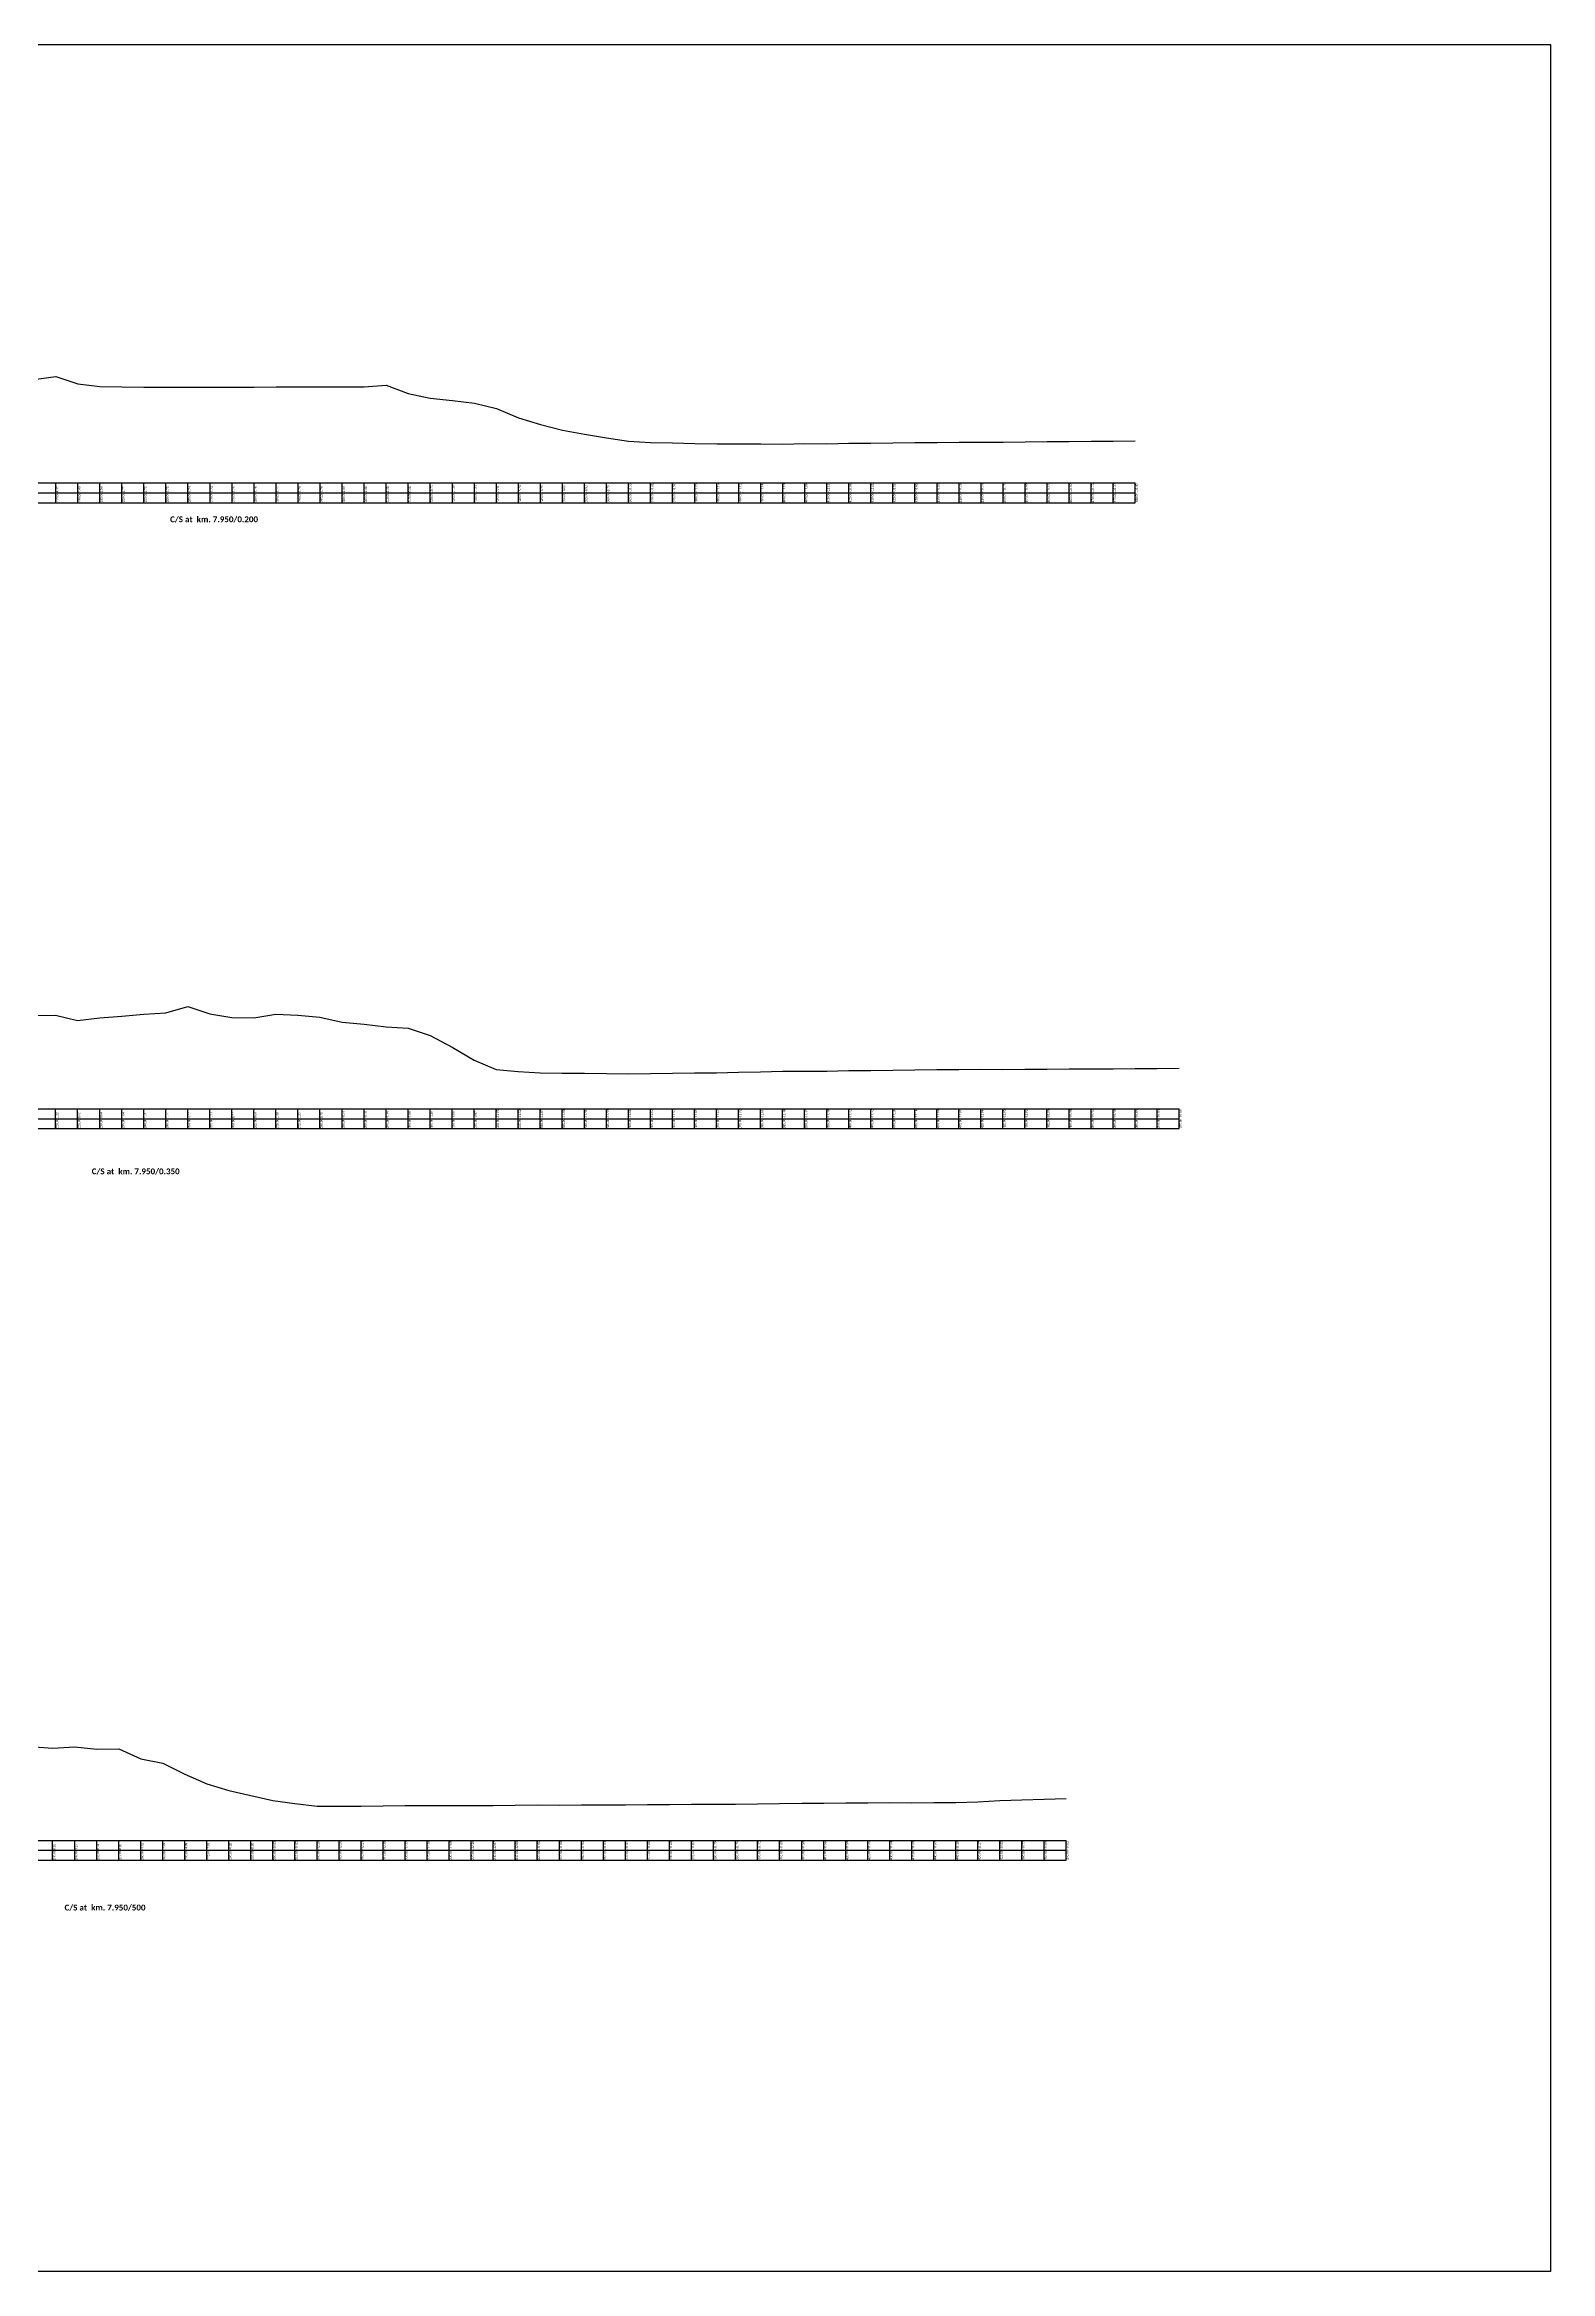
# Model space of a CAD drawing. Header units: metres. Extents: x -148477 to 168932, y -55673 to -2736.
# Drawn here: x 36950 to 37291, y -44198 to -43692 of the extents above; entities that cross this region are included whole.
import ezdxf

# ---------------------------------------------------------------- set-up
doc = ezdxf.new("R2010")
doc.units = ezdxf.units.M
doc.styles.add('liza', font='times.ttf', dxfattribs={"height": 2})
doc.styles.get("Standard").update_dxf_attribs({"font": 'times.ttf'})

msp = doc.modelspace()

# ---------------------------------------------------------------- linework, layer by layer
at = {"color": 6, "linetype": 'Continuous', "lineweight": -3, "ltscale": 0.5}
for p, q in [((36712.0696, -43791.9312), (37197.0696, -43791.9312)), ((36712.0696, -43794.1812), (37197.0696, -43794.1812)), ((36952.0696, -43796.4312), (36952.0696, -43791.9312)), ((36957.0696, -43796.4312), (36957.0696, -43791.9312)), ((36962.0696, -43796.4312), (36962.0696, -43791.9312)), ((36967.0696, -43796.4312), (36967.0696, -43791.9312)), ((36972.0696, -43796.4312), (36972.0696, -43791.9312)), ((36977.0696, -43796.4312), (36977.0696, -43791.9312)), ((36982.0696, -43796.4312), (36982.0696, -43791.9312)), ((36987.0696, -43796.4312), (36987.0696, -43791.9312)), ((36992.0696, -43796.4312), (36992.0696, -43791.9312)), ((36997.0696, -43796.4312), (36997.0696, -43791.9312)), ((37002.0696, -43796.4312), (37002.0696, -43791.9312)), ((37007.0696, -43796.4312), (37007.0696, -43791.9312)), ((37012.0696, -43796.4312), (37012.0696, -43791.9312)), ((37017.0696, -43796.4312), (37017.0696, -43791.9312)), ((37022.0696, -43796.4312), (37022.0696, -43791.9312)), ((37027.0696, -43796.4312), (37027.0696, -43791.9312)), ((37032.0696, -43796.4312), (37032.0696, -43791.9312)), ((37037.0696, -43796.4312), (37037.0696, -43791.9312)), ((37042.0696, -43796.4312), (37042.0696, -43791.9312)), ((37047.0696, -43796.4312), (37047.0696, -43791.9312)), ((37052.0696, -43796.4312), (37052.0696, -43791.9312)), ((37057.0696, -43796.4312), (37057.0696, -43791.9312)), ((37062.0696, -43796.4312), (37062.0696, -43791.9312)), ((37067.0696, -43796.4312), (37067.0696, -43791.9312)), ((37072.0696, -43796.4312), (37072.0696, -43791.9312)), ((37077.0696, -43796.4312), (37077.0696, -43791.9312)), ((37082.0696, -43796.4312), (37082.0696, -43791.9312)), ((37087.0696, -43796.4312), (37087.0696, -43791.9312)), ((37092.0696, -43796.4312), (37092.0696, -43791.9312)), ((37097.0696, -43796.4312), (37097.0696, -43791.9312)), ((37102.0696, -43796.4312), (37102.0696, -43791.9312)), ((37107.0696, -43796.4312), (37107.0696, -43791.9312)), ((37112.0696, -43796.4312), (37112.0696, -43791.9312)), ((37117.0696, -43796.4312), (37117.0696, -43791.9312)), ((37122.0696, -43796.4312), (37122.0696, -43791.9312)), ((37127.0696, -43796.4312), (37127.0696, -43791.9312)), ((37132.0696, -43796.4312), (37132.0696, -43791.9312)), ((37137.0696, -43796.4312), (37137.0696, -43791.9312)), ((37142.0696, -43796.4312), (37142.0696, -43791.9312)), ((37147.0696, -43796.4312), (37147.0696, -43791.9312)), ((37152.0696, -43796.4312), (37152.0696, -43791.9312)), ((37157.0696, -43796.4312), (37157.0696, -43791.9312)), ((37162.0696, -43796.4312), (37162.0696, -43791.9312)), ((37167.0696, -43796.4312), (37167.0696, -43791.9312)), ((37172.0696, -43796.4312), (37172.0696, -43791.9312)), ((37177.0696, -43796.4312), (37177.0696, -43791.9312)), ((37182.0696, -43796.4312), (37182.0696, -43791.9312)), ((37187.0696, -43796.4312), (37187.0696, -43791.9312)), ((37192.0696, -43796.4312), (37192.0696, -43791.9312)), ((37197.0696, -43796.4312), (37197.0696, -43791.9312)), ((36712.0696, -43796.4312), (37197.0696, -43796.4312)), ((36727.0245, -43934.052), (37207.0245, -43934.052)), ((36727.0245, -43936.302), (37207.0245, -43936.302)), ((36952.0245, -43938.552), (36952.0245, -43934.052)), ((36957.0245, -43938.552), (36957.0245, -43934.052)), ((36962.0245, -43938.552), (36962.0245, -43934.052)), ((36967.0245, -43938.552), (36967.0245, -43934.052)), ((36972.0245, -43938.552), (36972.0245, -43934.052)), ((36977.0245, -43938.552), (36977.0245, -43934.052)), ((36982.0245, -43938.552), (36982.0245, -43934.052)), ((36987.0245, -43938.552), (36987.0245, -43934.052)), ((36992.0245, -43938.552), (36992.0245, -43934.052)), ((36997.0245, -43938.552), (36997.0245, -43934.052)), ((37002.0245, -43938.552), (37002.0245, -43934.052)), ((37007.0245, -43938.552), (37007.0245, -43934.052)), ((37012.0245, -43938.552), (37012.0245, -43934.052)), ((37017.0245, -43938.552), (37017.0245, -43934.052)), ((37022.0245, -43938.552), (37022.0245, -43934.052)), ((37027.0245, -43938.552), (37027.0245, -43934.052)), ((37032.0245, -43938.552), (37032.0245, -43934.052)), ((37037.0245, -43938.552), (37037.0245, -43934.052)), ((37042.0245, -43938.552), (37042.0245, -43934.052)), ((37047.0245, -43938.552), (37047.0245, -43934.052)), ((37052.0245, -43938.552), (37052.0245, -43934.052)), ((37057.0245, -43938.552), (37057.0245, -43934.052)), ((37062.0245, -43938.552), (37062.0245, -43934.052)), ((37067.0245, -43938.552), (37067.0245, -43934.052)), ((37072.0245, -43938.552), (37072.0245, -43934.052)), ((37077.0245, -43938.552), (37077.0245, -43934.052)), ((37082.0245, -43938.552), (37082.0245, -43934.052)), ((37087.0245, -43938.552), (37087.0245, -43934.052)), ((37092.0245, -43938.552), (37092.0245, -43934.052)), ((37097.0245, -43938.552), (37097.0245, -43934.052)), ((37102.0245, -43938.552), (37102.0245, -43934.052)), ((37107.0245, -43938.552), (37107.0245, -43934.052)), ((37112.0245, -43938.552), (37112.0245, -43934.052)), ((37117.0245, -43938.552), (37117.0245, -43934.052)), ((37122.0245, -43938.552), (37122.0245, -43934.052)), ((37127.0245, -43938.552), (37127.0245, -43934.052)), ((37132.0245, -43938.552), (37132.0245, -43934.052)), ((37137.0245, -43938.552), (37137.0245, -43934.052)), ((37142.0245, -43938.552), (37142.0245, -43934.052)), ((37147.0245, -43938.552), (37147.0245, -43934.052)), ((37152.0245, -43938.552), (37152.0245, -43934.052)), ((37157.0245, -43938.552), (37157.0245, -43934.052)), ((37162.0245, -43938.552), (37162.0245, -43934.052)), ((37167.0245, -43938.552), (37167.0245, -43934.052)), ((37172.0245, -43938.552), (37172.0245, -43934.052)), ((37177.0245, -43938.552), (37177.0245, -43934.052)), ((37182.0245, -43938.552), (37182.0245, -43934.052)), ((37187.0245, -43938.552), (37187.0245, -43934.052)), ((37192.0245, -43938.552), (37192.0245, -43934.052)), ((37197.0245, -43938.552), (37197.0245, -43934.052)), ((37202.0245, -43938.552), (37202.0245, -43934.052)), ((37207.0245, -43938.552), (37207.0245, -43934.052)), ((36727.0245, -43938.552), (37207.0245, -43938.552)), ((36706.3504, -44100.17), (37181.3504, -44100.17)), ((36706.3504, -44102.42), (37181.3504, -44102.42)), ((36951.3504, -44104.67), (36951.3504, -44100.17)), ((36956.3504, -44104.67), (36956.3504, -44100.17)), ((36961.3504, -44104.67), (36961.3504, -44100.17)), ((36966.3504, -44104.67), (36966.3504, -44100.17)), ((36971.3504, -44104.67), (36971.3504, -44100.17)), ((36976.3504, -44104.67), (36976.3504, -44100.17)), ((36981.3504, -44104.67), (36981.3504, -44100.17)), ((36986.3504, -44104.67), (36986.3504, -44100.17)), ((36991.3504, -44104.67), (36991.3504, -44100.17)), ((36996.3504, -44104.67), (36996.3504, -44100.17)), ((37001.3504, -44104.67), (37001.3504, -44100.17)), ((37006.3504, -44104.67), (37006.3504, -44100.17)), ((37011.3504, -44104.67), (37011.3504, -44100.17)), ((37016.3504, -44104.67), (37016.3504, -44100.17)), ((37021.3504, -44104.67), (37021.3504, -44100.17)), ((37026.3504, -44104.67), (37026.3504, -44100.17)), ((37031.3504, -44104.67), (37031.3504, -44100.17)), ((37036.3504, -44104.67), (37036.3504, -44100.17)), ((37041.3504, -44104.67), (37041.3504, -44100.17)), ((37046.3504, -44104.67), (37046.3504, -44100.17)), ((37051.3504, -44104.67), (37051.3504, -44100.17)), ((37056.3504, -44104.67), (37056.3504, -44100.17)), ((37061.3504, -44104.67), (37061.3504, -44100.17)), ((37066.3504, -44104.67), (37066.3504, -44100.17)), ((37071.3504, -44104.67), (37071.3504, -44100.17)), ((37076.3504, -44104.67), (37076.3504, -44100.17)), ((37081.3504, -44104.67), (37081.3504, -44100.17)), ((37086.3504, -44104.67), (37086.3504, -44100.17)), ((37091.3504, -44104.67), (37091.3504, -44100.17)), ((37096.3504, -44104.67), (37096.3504, -44100.17)), ((37101.3504, -44104.67), (37101.3504, -44100.17)), ((37106.3504, -44104.67), (37106.3504, -44100.17)), ((37111.3504, -44104.67), (37111.3504, -44100.17)), ((37116.3504, -44104.67), (37116.3504, -44100.17)), ((37121.3504, -44104.67), (37121.3504, -44100.17)), ((37126.3504, -44104.67), (37126.3504, -44100.17)), ((37131.3504, -44104.67), (37131.3504, -44100.17)), ((37136.3504, -44104.67), (37136.3504, -44100.17)), ((37141.3504, -44104.67), (37141.3504, -44100.17)), ((37146.3504, -44104.67), (37146.3504, -44100.17)), ((37151.3504, -44104.67), (37151.3504, -44100.17)), ((37156.3504, -44104.67), (37156.3504, -44100.17)), ((37161.3504, -44104.67), (37161.3504, -44100.17)), ((37166.3504, -44104.67), (37166.3504, -44100.17)), ((37171.3504, -44104.67), (37171.3504, -44100.17)), ((37176.3504, -44104.67), (37176.3504, -44100.17)), ((37181.3504, -44104.67), (37181.3504, -44100.17)), ((36706.3504, -44104.67), (37181.3504, -44104.67))]:
    msp.add_line(p, q, dxfattribs=at)
msp.add_lwpolyline([(36608.0005, -43692.4034), (37291.2923, -43692.4034), (37291.2923, -44198.0599), (36608.0005, -44198.0599)], close=True, dxfattribs=at)
for points in [[(36947.0696, -43768.4912), (36952.0696, -43767.7612), (36957.0696, -43769.4512), (36962.0696, -43770.0312), (36967.0696, -43770.1612), (36972.0696, -43770.2012), (36977.0696, -43770.2012), (36982.0696, -43770.1912), (36987.0696, -43770.1912), (36992.0696, -43770.1812), (36997.0696, -43770.1712), (37002.0696, -43770.1612), (37007.0696, -43770.1512), (37012.0696, -43770.1412), (37017.0696, -43770.1312), (37022.0696, -43770.1312), (37027.0696, -43769.7312), (37032.0696, -43771.6712), (37037.0696, -43772.6812), (37042.0696, -43773.2312), (37047.0696, -43773.8212), (37052.0696, -43775.0412), (37057.0696, -43777.1712), (37062.0696, -43778.6912), (37067.0696, -43779.9312), (37072.0696, -43780.8512), (37077.0696, -43781.7212), (37082.0696, -43782.4812), (37087.0696, -43782.7512), (37092.0696, -43782.8712), (37097.0696, -43782.9612), (37102.0696, -43783.0812), (37107.0696, -43783.0512), (37112.0696, -43783.0712), (37117.0696, -43783.1212), (37122.0696, -43783.0212), (37127.0696, -43783.0412), (37132.0696, -43782.9112), (37137.0696, -43782.9512), (37142.0696, -43782.8412), (37147.0696, -43782.7912), (37152.0696, -43782.7812), (37157.0696, -43782.7112), (37162.0696, -43782.6812), (37167.0696, -43782.6612), (37172.0696, -43782.6212), (37177.0696, -43782.5612), (37182.0696, -43782.5312), (37187.0696, -43782.4812), (37192.0696, -43782.4312), (37197.0696, -43782.4212)], [(36947.0245, -43912.862), (36952.0245, -43912.822), (36957.0245, -43914.022), (36962.0245, -43913.412), (36967.0245, -43913.012), (36972.0245, -43912.542), (36977.0245, -43912.282), (36982.0245, -43910.832), (36987.0245, -43912.522), (36992.0245, -43913.332), (36997.0245, -43913.372), (37002.0245, -43912.572), (37007.0245, -43912.802), (37012.0245, -43913.272), (37017.0245, -43914.392), (37022.0245, -43914.832), (37027.0245, -43915.442), (37032.0245, -43915.732), (37037.0245, -43917.452), (37042.0245, -43920.052), (37047.0245, -43923.022), (37052.0245, -43925.102), (37057.0245, -43925.572), (37062.0245, -43925.922), (37067.0245, -43925.952), (37072.0245, -43925.992), (37077.0245, -43926.042), (37082.0245, -43926.092), (37087.0245, -43926.072), (37092.0245, -43925.972), (37097.0245, -43925.922), (37102.0245, -43925.872), (37107.0245, -43925.772), (37112.0245, -43925.692), (37117.0245, -43925.532), (37122.0245, -43925.522), (37127.0245, -43925.532), (37132.0245, -43925.372), (37137.0245, -43925.372), (37142.0245, -43925.292), (37147.0245, -43925.192), (37152.0245, -43925.142), (37157.0245, -43925.122), (37162.0245, -43925.092), (37167.0245, -43925.102), (37172.0245, -43925.072), (37177.0245, -43925.042), (37182.0245, -43925.012), (37187.0245, -43924.972), (37192.0245, -43924.952), (37197.0245, -43924.902), (37202.0245, -43924.882), (37207.0245, -43924.852)], [(36946.3504, -44078.88), (36951.3504, -44079.25), (36956.3504, -44078.94), (36961.3504, -44079.43), (36966.3504, -44079.37), (36971.3504, -44081.69), (36976.3504, -44082.66), (36981.3504, -44085.16), (36986.3504, -44087.35), (36991.3504, -44088.82), (36996.3504, -44090.02), (37001.3504, -44091.1), (37006.3504, -44091.79), (37011.3504, -44092.37), (37016.3504, -44092.42), (37021.3504, -44092.38), (37026.3504, -44092.35), (37031.3504, -44092.29), (37036.3504, -44092.27), (37041.3504, -44092.26), (37046.3504, -44092.27), (37051.3504, -44092.24), (37056.3504, -44092.17), (37061.3504, -44092.13), (37066.3504, -44092.15), (37071.3504, -44092.09), (37076.3504, -44092.1), (37081.3504, -44092.14), (37086.3504, -44092.05), (37091.3504, -44092.05), (37096.3504, -44091.99), (37101.3504, -44091.96), (37106.3504, -44091.93), (37111.3504, -44091.89), (37116.3504, -44091.8), (37121.3504, -44091.75), (37126.3504, -44091.73), (37131.3504, -44091.67), (37136.3504, -44091.62), (37141.3504, -44091.61), (37146.3504, -44091.65), (37151.3504, -44091.59), (37156.3504, -44091.55), (37161.3504, -44091.44), (37166.3504, -44091.12), (37171.3504, -44090.94), (37176.3504, -44090.82), (37181.3504, -44090.69)]]:
    msp.add_lwpolyline(points, dxfattribs=at)

# ---------------------------------------------------------------- texts
at = {"color": 6, "linetype": 'Continuous', "lineweight": -3, "ltscale": 0.5, "char_height": 0.5, "width": 2.15, "attachment_point": 1, "rotation": 90, "style": 'liza'}
for s, insert in [('235.00', (36952.1696, -43796.3312)), ('4.17', (36952.1696, -43794.0812)), ('2.48', (36957.1696, -43794.0812)), ('240.00', (36957.1696, -43796.3312)), ('1.90', (36962.1696, -43794.0812)), ('245.00', (36962.1696, -43796.3312)), ('250.00', (36967.1696, -43796.3312)), ('1.77', (36967.1696, -43794.0812)), ('255.00', (36972.1696, -43796.3312)), ('1.73', (36972.1696, -43794.0812)), ('260.00', (36977.1696, -43796.3312)), ('1.73', (36977.1696, -43794.0812)), ('265.00', (36982.1696, -43796.3312)), ('1.74', (36982.1696, -43794.0812)), ('270.00', (36987.1696, -43796.3312)), ('1.74', (36987.1696, -43794.0812)), ('275.00', (36992.1696, -43796.3312)), ('1.75', (36992.1696, -43794.0812)), ('280.00', (36997.1696, -43796.3312)), ('1.76', (36997.1696, -43794.0812)), ('285.00', (37002.1696, -43796.3312)), ('1.77', (37002.1696, -43794.0812)), ('1.78', (37007.1696, -43794.0812)), ('290.00', (37007.1696, -43796.3312)), ('295.00', (37012.1696, -43796.3312)), ('1.79', (37012.1696, -43794.0812)), ('1.80', (37017.1696, -43794.0812)), ('300.00', (37017.1696, -43796.3312)), ('1.80', (37022.1696, -43794.0812)), ('305.00', (37022.1696, -43796.3312)), ('2.20', (37027.1696, -43794.0812)), ('310.00', (37027.1696, -43796.3312)), ('0.26', (37032.1696, -43794.0812)), ('315.00', (37032.1696, -43796.3312)), ('-0.75', (37037.1696, -43794.0812)), ('320.00', (37037.1696, -43796.3312)), ('-1.30', (37042.1696, -43794.0812)), ('325.00', (37042.1696, -43796.3312)), ('-1.89', (37047.1696, -43794.0812)), ('330.00', (37047.1696, -43796.3312)), ('335.00', (37052.1696, -43796.3312)), ('-3.11', (37052.1696, -43794.0812)), ('340.00', (37057.1696, -43796.3312)), ('-5.24', (37057.1696, -43794.0812)), ('345.00', (37062.1696, -43796.3312)), ('-6.76', (37062.1696, -43794.0812)), ('-8.00', (37067.1696, -43794.0812)), ('350.00', (37067.1696, -43796.3312)), ('-8.92', (37072.1696, -43794.0812)), ('355.00', (37072.1696, -43796.3312)), ('360.00', (37077.1696, -43796.3312)), ('-9.79', (37077.1696, -43794.0812)), ('-10.55', (37082.1696, -43794.0812)), ('365.00', (37082.1696, -43796.3312)), ('-10.82', (37087.1696, -43794.0812)), ('370.00', (37087.1696, -43796.3312)), ('-10.94', (37092.1696, -43794.0812)), ('375.00', (37092.1696, -43796.3312)), ('-11.03', (37097.1696, -43794.0812)), ('380.00', (37097.1696, -43796.3312)), ('385.00', (37102.1696, -43796.3312)), ('-11.15', (37102.1696, -43794.0812)), ('390.00', (37107.1696, -43796.3312)), ('-11.12', (37107.1696, -43794.0812)), ('395.00', (37112.1696, -43796.3312)), ('-11.14', (37112.1696, -43794.0812)), ('400.00', (37117.1696, -43796.3312)), ('-11.19', (37117.1696, -43794.0812)), ('-11.09', (37122.1696, -43794.0812)), ('405.00', (37122.1696, -43796.3312)), ('410.00', (37127.1696, -43796.3312)), ('-11.11', (37127.1696, -43794.0812)), ('-10.98', (37132.1696, -43794.0812)), ('415.00', (37132.1696, -43796.3312)), ('-11.02', (37137.1696, -43794.0812)), ('420.00', (37137.1696, -43796.3312)), ('-10.91', (37142.1696, -43794.0812)), ('425.00', (37142.1696, -43796.3312)), ('-10.86', (37147.1696, -43794.0812)), ('430.00', (37147.1696, -43796.3312)), ('-10.85', (37152.1696, -43794.0812)), ('435.00', (37152.1696, -43796.3312)), ('-10.78', (37157.1696, -43794.0812)), ('440.00', (37157.1696, -43796.3312)), ('-10.75', (37162.1696, -43794.0812)), ('445.00', (37162.1696, -43796.3312)), ('-10.73', (37167.1696, -43794.0812)), ('450.00', (37167.1696, -43796.3312)), ('-10.69', (37172.1696, -43794.0812)), ('455.00', (37172.1696, -43796.3312)), ('-10.63', (37177.1696, -43794.0812)), ('460.00', (37177.1696, -43796.3312)), ('-10.60', (37182.1696, -43794.0812)), ('465.00', (37182.1696, -43796.3312)), ('-10.55', (37187.1696, -43794.0812)), ('470.00', (37187.1696, -43796.3312)), ('-10.50', (37192.1696, -43794.0812)), ('475.00', (37192.1696, -43796.3312)), ('-10.49', (37197.1696, -43794.0812)), ('480.00', (37197.1696, -43796.3312)), ('220.00', (36952.1245, -43938.452)), ('1.23', (36952.1245, -43936.202)), ('0.03', (36957.1245, -43936.202)), ('225.00', (36957.1245, -43938.452)), ('0.64', (36962.1245, -43936.202)), ('230.00', (36962.1245, -43938.452)), ('1.04', (36967.1245, -43936.202)), ('235.00', (36967.1245, -43938.452)), ('240.00', (36972.1245, -43938.452)), ('1.51', (36972.1245, -43936.202)), ('245.00', (36977.1245, -43938.452)), ('1.77', (36977.1245, -43936.202)), ('250.00', (36982.1245, -43938.452)), ('3.22', (36982.1245, -43936.202)), ('255.00', (36987.1245, -43938.452)), ('1.53', (36987.1245, -43936.202)), ('0.72', (36992.1245, -43936.202)), ('260.00', (36992.1245, -43938.452)), ('0.68', (36997.1245, -43936.202)), ('265.00', (36997.1245, -43938.452)), ('1.48', (37002.1245, -43936.202)), ('270.00', (37002.1245, -43938.452)), ('275.00', (37007.1245, -43938.452)), ('1.25', (37007.1245, -43936.202)), ('0.78', (37012.1245, -43936.202)), ('280.00', (37012.1245, -43938.452)), ('-0.34', (37017.1245, -43936.202)), ('285.00', (37017.1245, -43938.452)), ('-0.78', (37022.1245, -43936.202)), ('290.00', (37022.1245, -43938.452)), ('295.00', (37027.1245, -43938.452)), ('-1.39', (37027.1245, -43936.202)), ('-1.68', (37032.1245, -43936.202)), ('300.00', (37032.1245, -43938.452)), ('-3.40', (37037.1245, -43936.202)), ('305.00', (37037.1245, -43938.452)), ('-6.00', (37042.1245, -43936.202)), ('310.00', (37042.1245, -43938.452)), ('-8.97', (37047.1245, -43936.202)), ('315.00', (37047.1245, -43938.452)), ('-11.05', (37052.1245, -43936.202)), ('320.00', (37052.1245, -43938.452)), ('325.00', (37057.1245, -43938.452)), ('-11.52', (37057.1245, -43936.202)), ('-11.87', (37062.1245, -43936.202)), ('330.00', (37062.1245, -43938.452)), ('-11.90', (37067.1245, -43936.202)), ('335.00', (37067.1245, -43938.452)), ('340.00', (37072.1245, -43938.452)), ('-11.94', (37072.1245, -43936.202)), ('345.00', (37077.1245, -43938.452)), ('-11.99', (37077.1245, -43936.202)), ('-12.04', (37082.1245, -43936.202)), ('350.00', (37082.1245, -43938.452)), ('-12.02', (37087.1245, -43936.202)), ('355.00', (37087.1245, -43938.452)), ('360.00', (37092.1245, -43938.452)), ('-11.92', (37092.1245, -43936.202)), ('-11.87', (37097.1245, -43936.202)), ('365.00', (37097.1245, -43938.452)), ('-11.82', (37102.1245, -43936.202)), ('370.00', (37102.1245, -43938.452)), ('375.00', (37107.1245, -43938.452)), ('-11.72', (37107.1245, -43936.202)), ('380.00', (37112.1245, -43938.452)), ('-11.64', (37112.1245, -43936.202)), ('-11.48', (37117.1245, -43936.202)), ('385.00', (37117.1245, -43938.452)), ('390.00', (37122.1245, -43938.452)), ('-11.47', (37122.1245, -43936.202)), ('-11.48', (37127.1245, -43936.202)), ('395.00', (37127.1245, -43938.452)), ('400.00', (37132.1245, -43938.452)), ('-11.32', (37132.1245, -43936.202)), ('405.00', (37137.1245, -43938.452)), ('-11.32', (37137.1245, -43936.202)), ('410.00', (37142.1245, -43938.452)), ('-11.24', (37142.1245, -43936.202)), ('415.00', (37147.1245, -43938.452)), ('-11.14', (37147.1245, -43936.202)), ('-11.09', (37152.1245, -43936.202)), ('420.00', (37152.1245, -43938.452)), ('-11.07', (37157.1245, -43936.202)), ('425.00', (37157.1245, -43938.452)), ('-11.04', (37162.1245, -43936.202)), ('430.00', (37162.1245, -43938.452)), ('-11.05', (37167.1245, -43936.202)), ('435.00', (37167.1245, -43938.452)), ('-11.02', (37172.1245, -43936.202)), ('440.00', (37172.1245, -43938.452)), ('-10.99', (37177.1245, -43936.202)), ('445.00', (37177.1245, -43938.452)), ('-10.96', (37182.1245, -43936.202)), ('450.00', (37182.1245, -43938.452)), ('-10.92', (37187.1245, -43936.202)), ('455.00', (37187.1245, -43938.452)), ('-10.90', (37192.1245, -43936.202)), ('460.00', (37192.1245, -43938.452)), ('-10.85', (37197.1245, -43936.202)), ('465.00', (37197.1245, -43938.452)), ('-10.83', (37202.1245, -43936.202)), ('470.00', (37202.1245, -43938.452)), ('-10.80', (37207.1245, -43936.202)), ('475.00', (37207.1245, -43938.452)), ('0.92', (36951.4504, -44102.32)), ('240.00', (36951.4504, -44104.57)), ('245.00', (36956.4504, -44104.57)), ('1.23', (36956.4504, -44102.32)), ('0.74', (36961.4504, -44102.32)), ('250.00', (36961.4504, -44104.57)), ('0.80', (36966.4504, -44102.32)), ('255.00', (36966.4504, -44104.57)), ('260.00', (36971.4504, -44104.57)), ('-1.52', (36971.4504, -44102.32)), ('265.00', (36976.4504, -44104.57)), ('-2.49', (36976.4504, -44102.32)), ('270.00', (36981.4504, -44104.57)), ('-4.99', (36981.4504, -44102.32)), ('-7.18', (36986.4504, -44102.32)), ('275.00', (36986.4504, -44104.57)), ('-8.65', (36991.4504, -44102.32)), ('280.00', (36991.4504, -44104.57)), ('-9.85', (36996.4504, -44102.32)), ('285.00', (36996.4504, -44104.57)), ('-10.93', (37001.4504, -44102.32)), ('290.00', (37001.4504, -44104.57)), ('295.00', (37006.4504, -44104.57)), ('-11.62', (37006.4504, -44102.32)), ('-12.20', (37011.4504, -44102.32)), ('300.00', (37011.4504, -44104.57)), ('305.00', (37016.4504, -44104.57)), ('-12.25', (37016.4504, -44102.32)), ('310.00', (37021.4504, -44104.57)), ('-12.21', (37021.4504, -44102.32)), ('-12.18', (37026.4504, -44102.32)), ('315.00', (37026.4504, -44104.57)), ('320.00', (37031.4504, -44104.57)), ('-12.12', (37031.4504, -44102.32)), ('-12.10', (37036.4504, -44102.32)), ('325.00', (37036.4504, -44104.57)), ('-12.09', (37041.4504, -44102.32)), ('330.00', (37041.4504, -44104.57)), ('-12.10', (37046.4504, -44102.32)), ('335.00', (37046.4504, -44104.57)), ('-12.07', (37051.4504, -44102.32)), ('340.00', (37051.4504, -44104.57)), ('-12.00', (37056.4504, -44102.32)), ('345.00', (37056.4504, -44104.57)), ('350.00', (37061.4504, -44104.57)), ('-11.96', (37061.4504, -44102.32)), ('-11.98', (37066.4504, -44102.32)), ('355.00', (37066.4504, -44104.57)), ('360.00', (37071.4504, -44104.57)), ('-11.92', (37071.4504, -44102.32)), ('365.00', (37076.4504, -44104.57)), ('-11.93', (37076.4504, -44102.32)), ('370.00', (37081.4504, -44104.57)), ('-11.97', (37081.4504, -44102.32)), ('-11.88', (37086.4504, -44102.32)), ('375.00', (37086.4504, -44104.57)), ('-11.88', (37091.4504, -44102.32)), ('380.00', (37091.4504, -44104.57)), ('-11.82', (37096.4504, -44102.32)), ('385.00', (37096.4504, -44104.57)), ('390.00', (37101.4504, -44104.57)), ('-11.79', (37101.4504, -44102.32)), ('395.00', (37106.4504, -44104.57)), ('-11.76', (37106.4504, -44102.32)), ('400.00', (37111.4504, -44104.57)), ('-11.72', (37111.4504, -44102.32)), ('405.00', (37116.4504, -44104.57)), ('-11.63', (37116.4504, -44102.32)), ('-11.58', (37121.4504, -44102.32)), ('410.00', (37121.4504, -44104.57)), ('415.00', (37126.4504, -44104.57)), ('-11.56', (37126.4504, -44102.32)), ('-11.50', (37131.4504, -44102.32)), ('420.00', (37131.4504, -44104.57)), ('425.00', (37136.4504, -44104.57)), ('-11.45', (37136.4504, -44102.32)), ('430.00', (37141.4504, -44104.57)), ('-11.44', (37141.4504, -44102.32)), ('-11.48', (37146.4504, -44102.32)), ('435.00', (37146.4504, -44104.57)), ('440.00', (37151.4504, -44104.57)), ('-11.42', (37151.4504, -44102.32)), ('-11.38', (37156.4504, -44102.32)), ('445.00', (37156.4504, -44104.57)), ('450.00', (37161.4504, -44104.57)), ('-11.27', (37161.4504, -44102.32)), ('-10.95', (37166.4504, -44102.32)), ('455.00', (37166.4504, -44104.57)), ('-10.77', (37171.4504, -44102.32)), ('460.00', (37171.4504, -44104.57)), ('-10.65', (37176.4504, -44102.32)), ('465.00', (37176.4504, -44104.57)), ('-10.52', (37181.4504, -44102.32)), ('470.00', (37181.4504, -44104.57))]:
    msp.add_mtext(s, dxfattribs=dict(at, insert=insert))
at = {"color": 0, "linetype": 'ByBlock', "lineweight": 30, "char_height": 1.326841, "width": 81.781813, "attachment_point": 1}
for s, insert in [('{\\fCalibri|b1|i0|c0|p34;\\C256;C/S at  km. 7.950/0.200}', (36978.0059, -43799.5423)), ('{\\fCalibri|b1|i0|c0|p34;\\C256;C/S at  km. 7.950/0.350}', (36960.2207, -43947.6058)), ('{\\fCalibri|b1|i0|c0|p34;\\C256;C/S at  km. 7.950/500}', (36954.0513, -44114.7654))]:
    msp.add_mtext(s, dxfattribs=dict(at, insert=insert))

doc.saveas('drawing.dxf')
